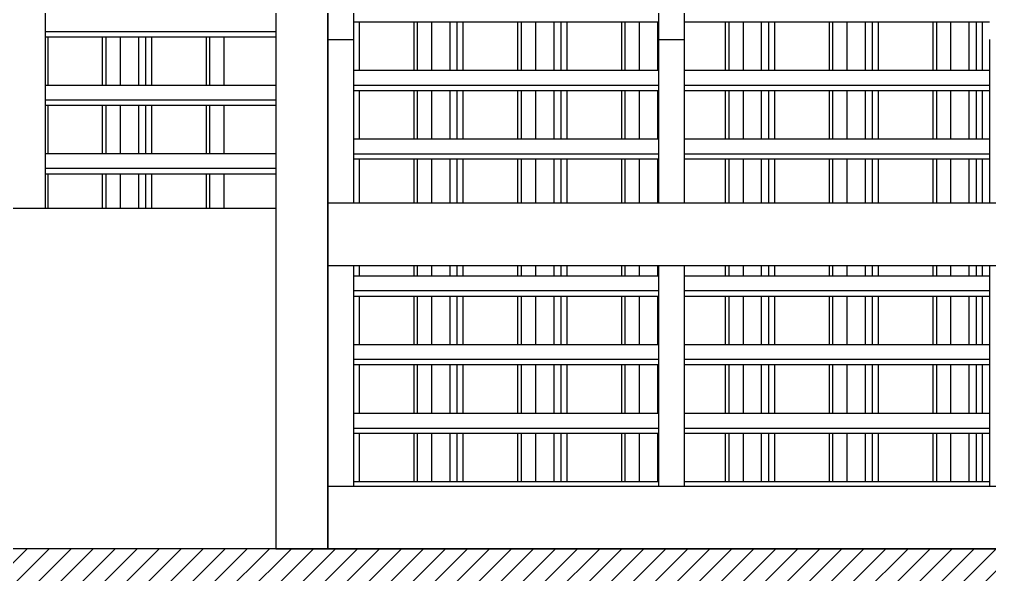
# Model space of a CAD drawing. Header units: metres. Extents: x 49 to 320, y -91 to 27.
# Drawn here: x 224.952 to 226.821, y 23.136 to 24.206 of the extents above; entities that cross this region are included whole.
import ezdxf

# ---------------------------------------------------------------- set-up
doc = ezdxf.new("R2010")
doc.units = ezdxf.units.M
doc.header["$LTSCALE"] = 0.2
for name, color, linetype in [('ARQ-___-___-VST', 9, 'Continuous'), ('ARQ-ALV', 6, 'Continuous'), ('ARQ-ALV-BXA', 1, 'Continuous'), ('ARQ-FOR', 2, 'Continuous'), ('ARQ-LAJ', 12, 'Continuous'), ('ARQ-LAJ-___-HTC', 13, 'Continuous')]:
    doc.layers.add(name, color=color, linetype=linetype)

msp = doc.modelspace()

# ---------------------------------------------------------------- hatches: boundary and pattern name
at = {"layer": 'ARQ-LAJ-___-HTC'}
h = msp.add_hatch(dxfattribs=at)
h.set_pattern_fill('_U', color=256, scale=0.03, angle=45, style=0, pattern_type=0)
h.set_pattern_definition([(45, (285.188165, 19.386), (-0.021213203, 0.021213203), [])])
h.paths.add_polyline_path([(218.9259, 23.086), (218.9259, 23.186), (202.7109, 23.186), (202.7109, 23.086)])
h.paths.add_polyline_path([(220.0759, 23.186), (220.0759, 23.086), (236.2909, 23.086), (236.2909, 23.186)])

# ---------------------------------------------------------------- linework, layer by layer
at = {"layer": 'ARQ-___-___-VST'}
for p, q in [((225.0019, 23.842), (225.0019, 24.2933)), ((225.5959, 24.2015), (226.1834, 24.2015)), ((225.6064, 24.2015), (225.6064, 24.1076)), ((225.7116, 24.2015), (225.7116, 24.1076)), ((225.7191, 24.1076), (225.7191, 24.2015)), ((225.7459, 24.2015), (225.7459, 24.1076)), ((225.7812, 24.2015), (225.7812, 24.1076)), ((225.7949, 24.2015), (225.7949, 24.1076)), ((225.8064, 24.2015), (225.8064, 24.1076)), ((225.9116, 24.2015), (225.9116, 24.1076)), ((225.9191, 24.1076), (225.9191, 24.2015)), ((225.9459, 24.2015), (225.9459, 24.1076)), ((225.9812, 24.2015), (225.9812, 24.1076)), ((225.9949, 24.2015), (225.9949, 24.1076)), ((226.0064, 24.2015), (226.0064, 24.1076)), ((226.1116, 24.2015), (226.1116, 24.1076)), ((226.1191, 24.1076), (226.1191, 24.2015)), ((226.1459, 24.2015), (226.1459, 24.1076)), ((226.1812, 24.2015), (226.1812, 24.1076)), ((226.2334, 24.2015), (226.8209, 24.2015)), ((226.3116, 24.2015), (226.3116, 24.1076)), ((226.3191, 24.1076), (226.3191, 24.2015)), ((226.3459, 24.2015), (226.3459, 24.1076)), ((226.3812, 24.2015), (226.3812, 24.1076)), ((226.3949, 24.2015), (226.3949, 24.1076)), ((226.4064, 24.2015), (226.4064, 24.1076)), ((226.5116, 24.2015), (226.5116, 24.1076)), ((226.5191, 24.1076), (226.5191, 24.2015)), ((226.5459, 24.2015), (226.5459, 24.1076)), ((226.5812, 24.2015), (226.5812, 24.1076)), ((226.5949, 24.2015), (226.5949, 24.1076)), ((226.6064, 24.2015), (226.6064, 24.1076)), ((226.7116, 24.2015), (226.7116, 24.1076)), ((226.7191, 24.1076), (226.7191, 24.2015)), ((226.7459, 24.2015), (226.7459, 24.1076)), ((226.7812, 24.2015), (226.7812, 24.1076)), ((226.7949, 24.2015), (226.7949, 24.1076)), ((226.8064, 24.2015), (226.8064, 24.1076)), ((225.0019, 24.1829), (225.4459, 24.1829)), ((225.0019, 24.173), (225.4459, 24.173)), ((225.0064, 24.173), (225.0064, 24.0791)), ((225.1116, 24.173), (225.1116, 24.0791)), ((225.1191, 24.0791), (225.1191, 24.173)), ((225.1459, 24.173), (225.1459, 24.0791)), ((225.1812, 24.173), (225.1812, 24.0791)), ((225.1949, 24.173), (225.1949, 24.0791)), ((225.2064, 24.173), (225.2064, 24.0791)), ((225.3116, 24.173), (225.3116, 24.0791)), ((225.3191, 24.0791), (225.3191, 24.173)), ((225.3459, 24.173), (225.3459, 24.0791)), ((225.5459, 24.1673), (225.5459, 23.852)), ((225.5959, 23.852), (225.5959, 24.1673)), ((226.1834, 24.1673), (226.1834, 23.852)), ((226.2334, 23.852), (226.2334, 24.1673)), ((226.8209, 24.1673), (226.8209, 23.852)), ((226.1834, 24.1076), (225.5959, 24.1076)), ((226.8209, 24.1076), (226.2334, 24.1076)), ((225.4459, 24.0791), (225.0019, 24.0791)), ((225.5959, 24.0793), (226.1834, 24.0793)), ((226.2334, 24.0793), (226.8209, 24.0793)), ((225.5959, 24.0694), (226.1834, 24.0694)), ((225.6064, 24.0694), (225.6064, 23.9755)), ((225.7116, 24.0694), (225.7116, 23.9755)), ((225.7191, 23.9755), (225.7191, 24.0694)), ((225.7459, 24.0694), (225.7459, 23.9755)), ((225.7812, 24.0694), (225.7812, 23.9755)), ((225.7949, 24.0694), (225.7949, 23.9755)), ((225.8064, 24.0694), (225.8064, 23.9755)), ((225.9116, 24.0694), (225.9116, 23.9755)), ((225.9191, 23.9755), (225.9191, 24.0694)), ((225.9459, 24.0694), (225.9459, 23.9755)), ((225.9812, 24.0694), (225.9812, 23.9755)), ((225.9949, 24.0694), (225.9949, 23.9755)), ((226.0064, 24.0694), (226.0064, 23.9755)), ((226.1116, 24.0694), (226.1116, 23.9755)), ((226.1191, 23.9755), (226.1191, 24.0694)), ((226.1459, 24.0694), (226.1459, 23.9755)), ((226.1812, 24.0694), (226.1812, 23.9755)), ((226.2334, 24.0694), (226.8209, 24.0694)), ((226.3116, 24.0694), (226.3116, 23.9755)), ((226.3191, 23.9755), (226.3191, 24.0694)), ((226.3459, 24.0694), (226.3459, 23.9755)), ((226.3812, 24.0694), (226.3812, 23.9755)), ((226.3949, 24.0694), (226.3949, 23.9755)), ((226.4064, 24.0694), (226.4064, 23.9755)), ((226.5116, 24.0694), (226.5116, 23.9755)), ((226.5191, 23.9755), (226.5191, 24.0694)), ((226.5459, 24.0694), (226.5459, 23.9755)), ((226.5812, 24.0694), (226.5812, 23.9755)), ((226.5949, 24.0694), (226.5949, 23.9755)), ((226.6064, 24.0694), (226.6064, 23.9755)), ((226.7116, 24.0694), (226.7116, 23.9755)), ((226.7191, 23.9755), (226.7191, 24.0694)), ((226.7459, 24.0694), (226.7459, 23.9755)), ((226.7812, 24.0694), (226.7812, 23.9755)), ((226.7949, 24.0694), (226.7949, 23.9755)), ((226.8064, 24.0694), (226.8064, 23.9755)), ((225.4459, 24.0507), (225.0019, 24.0507)), ((225.0019, 24.0408), (225.4459, 24.0408)), ((225.0064, 24.0408), (225.0064, 23.9469)), ((225.1116, 24.0408), (225.1116, 23.9469)), ((225.1191, 23.9469), (225.1191, 24.0408)), ((225.1459, 24.0408), (225.1459, 23.9469)), ((225.1812, 24.0408), (225.1812, 23.9469)), ((225.1949, 24.0408), (225.1949, 23.9469)), ((225.2064, 24.0408), (225.2064, 23.9469)), ((225.3116, 24.0408), (225.3116, 23.9469)), ((225.3191, 23.9469), (225.3191, 24.0408)), ((225.3459, 24.0408), (225.3459, 23.9469)), ((226.1834, 23.9755), (225.5959, 23.9755)), ((226.8209, 23.9755), (226.2334, 23.9755)), ((225.4459, 23.9469), (225.0019, 23.9469)), ((225.5959, 23.9472), (226.1834, 23.9472)), ((226.2334, 23.9472), (226.8209, 23.9472)), ((225.5959, 23.9373), (226.1834, 23.9373)), ((225.6064, 23.9373), (225.6064, 23.852)), ((225.7116, 23.9373), (225.7116, 23.852)), ((225.7191, 23.852), (225.7191, 23.9373)), ((225.7459, 23.9373), (225.7459, 23.852)), ((225.7812, 23.9373), (225.7812, 23.852)), ((225.7949, 23.9373), (225.7949, 23.852)), ((225.8064, 23.9373), (225.8064, 23.852)), ((225.9116, 23.9373), (225.9116, 23.852)), ((225.9191, 23.852), (225.9191, 23.9373)), ((225.9459, 23.9373), (225.9459, 23.852)), ((225.9812, 23.9373), (225.9812, 23.852)), ((225.9949, 23.9373), (225.9949, 23.852)), ((226.0064, 23.9373), (226.0064, 23.852)), ((226.1116, 23.9373), (226.1116, 23.852)), ((226.1191, 23.852), (226.1191, 23.9373)), ((226.1459, 23.9373), (226.1459, 23.852)), ((226.1812, 23.9373), (226.1812, 23.852)), ((226.2334, 23.9373), (226.8209, 23.9373)), ((226.3116, 23.9373), (226.3116, 23.852)), ((226.3191, 23.852), (226.3191, 23.9373)), ((226.3459, 23.9373), (226.3459, 23.852)), ((226.3812, 23.9373), (226.3812, 23.852)), ((226.3949, 23.9373), (226.3949, 23.852)), ((226.4064, 23.9373), (226.4064, 23.852)), ((226.5116, 23.9373), (226.5116, 23.852)), ((226.5191, 23.852), (226.5191, 23.9373)), ((226.5459, 23.9373), (226.5459, 23.852)), ((226.5812, 23.9373), (226.5812, 23.852)), ((226.5949, 23.9373), (226.5949, 23.852)), ((226.6064, 23.9373), (226.6064, 23.852)), ((226.7116, 23.9373), (226.7116, 23.852)), ((226.7191, 23.852), (226.7191, 23.9373)), ((226.7459, 23.9373), (226.7459, 23.852)), ((226.7812, 23.9373), (226.7812, 23.852)), ((226.7949, 23.9373), (226.7949, 23.852)), ((226.8064, 23.9373), (226.8064, 23.852)), ((225.4459, 23.9186), (225.0019, 23.9186)), ((225.0019, 23.9087), (225.4459, 23.9087)), ((225.0064, 23.9087), (225.0064, 23.842)), ((225.1116, 23.9087), (225.1116, 23.842)), ((225.1191, 23.842), (225.1191, 23.9087)), ((225.1459, 23.9087), (225.1459, 23.842)), ((225.1812, 23.9087), (225.1812, 23.842)), ((225.1949, 23.9087), (225.1949, 23.842)), ((225.2064, 23.9087), (225.2064, 23.842)), ((225.3116, 23.9087), (225.3116, 23.842)), ((225.3191, 23.842), (225.3191, 23.9087)), ((225.3459, 23.9087), (225.3459, 23.842)), ((225.5459, 23.852), (225.5459, 23.732)), ((228.1459, 23.852), (225.5459, 23.852)), ((225.5459, 23.732), (228.1459, 23.732)), ((225.5459, 23.732), (225.5459, 23.306)), ((225.5959, 23.306), (225.5959, 23.732)), ((225.6064, 23.732), (225.6064, 23.7112)), ((225.7116, 23.732), (225.7116, 23.7112)), ((225.7191, 23.7112), (225.7191, 23.732)), ((225.7459, 23.732), (225.7459, 23.7112)), ((225.7812, 23.732), (225.7812, 23.7112)), ((225.7949, 23.732), (225.7949, 23.7112)), ((225.8064, 23.732), (225.8064, 23.7112)), ((225.9116, 23.732), (225.9116, 23.7112)), ((225.9191, 23.7112), (225.9191, 23.732)), ((225.9459, 23.732), (225.9459, 23.7112)), ((225.9812, 23.732), (225.9812, 23.7112)), ((225.9949, 23.732), (225.9949, 23.7112)), ((226.0064, 23.732), (226.0064, 23.7112)), ((226.1116, 23.732), (226.1116, 23.7112)), ((226.1191, 23.7112), (226.1191, 23.732)), ((226.1459, 23.732), (226.1459, 23.7112)), ((226.1812, 23.732), (226.1812, 23.7112)), ((226.1834, 23.732), (226.1834, 23.306)), ((226.2334, 23.306), (226.2334, 23.732)), ((226.3116, 23.732), (226.3116, 23.7112)), ((226.3191, 23.7112), (226.3191, 23.732)), ((226.3459, 23.732), (226.3459, 23.7112)), ((226.3812, 23.732), (226.3812, 23.7112)), ((226.3949, 23.732), (226.3949, 23.7112)), ((226.4064, 23.732), (226.4064, 23.7112)), ((226.5116, 23.732), (226.5116, 23.7112)), ((226.5191, 23.7112), (226.5191, 23.732)), ((226.5459, 23.732), (226.5459, 23.7112)), ((226.5812, 23.732), (226.5812, 23.7112)), ((226.5949, 23.732), (226.5949, 23.7112)), ((226.6064, 23.732), (226.6064, 23.7112)), ((226.7116, 23.732), (226.7116, 23.7112)), ((226.7191, 23.7112), (226.7191, 23.732)), ((226.7459, 23.732), (226.7459, 23.7112)), ((226.7812, 23.732), (226.7812, 23.7112)), ((226.7949, 23.732), (226.7949, 23.7112)), ((226.8064, 23.732), (226.8064, 23.7112)), ((226.8209, 23.732), (226.8209, 23.306)), ((226.1834, 23.7112), (225.5959, 23.7112)), ((226.8209, 23.7112), (226.2334, 23.7112)), ((226.1834, 23.6829), (225.5959, 23.6829)), ((226.8209, 23.6829), (226.2334, 23.6829)), ((225.5959, 23.673), (226.1834, 23.673)), ((225.6064, 23.673), (225.6064, 23.5791)), ((225.7116, 23.673), (225.7116, 23.5791)), ((225.7191, 23.5791), (225.7191, 23.673)), ((225.7459, 23.673), (225.7459, 23.5791)), ((225.7812, 23.673), (225.7812, 23.5791)), ((225.7949, 23.673), (225.7949, 23.5791)), ((225.8064, 23.673), (225.8064, 23.5791)), ((225.9116, 23.673), (225.9116, 23.5791)), ((225.9191, 23.5791), (225.9191, 23.673)), ((225.9459, 23.673), (225.9459, 23.5791)), ((225.9812, 23.673), (225.9812, 23.5791)), ((225.9949, 23.673), (225.9949, 23.5791)), ((226.0064, 23.673), (226.0064, 23.5791)), ((226.1116, 23.673), (226.1116, 23.5791)), ((226.1191, 23.5791), (226.1191, 23.673)), ((226.1459, 23.673), (226.1459, 23.5791)), ((226.1812, 23.673), (226.1812, 23.5791)), ((226.2334, 23.673), (226.8209, 23.673)), ((226.3116, 23.673), (226.3116, 23.5791)), ((226.3191, 23.5791), (226.3191, 23.673)), ((226.3459, 23.673), (226.3459, 23.5791)), ((226.3812, 23.673), (226.3812, 23.5791)), ((226.3949, 23.673), (226.3949, 23.5791)), ((226.4064, 23.673), (226.4064, 23.5791)), ((226.5116, 23.673), (226.5116, 23.5791)), ((226.5191, 23.5791), (226.5191, 23.673)), ((226.5459, 23.673), (226.5459, 23.5791)), ((226.5812, 23.673), (226.5812, 23.5791)), ((226.5949, 23.673), (226.5949, 23.5791)), ((226.6064, 23.673), (226.6064, 23.5791)), ((226.7116, 23.673), (226.7116, 23.5791)), ((226.7191, 23.5791), (226.7191, 23.673)), ((226.7459, 23.673), (226.7459, 23.5791)), ((226.7812, 23.673), (226.7812, 23.5791)), ((226.7949, 23.673), (226.7949, 23.5791)), ((226.8064, 23.673), (226.8064, 23.5791)), ((226.1834, 23.5791), (225.5959, 23.5791)), ((226.8209, 23.5791), (226.2334, 23.5791)), ((226.1834, 23.5507), (225.5959, 23.5507)), ((226.8209, 23.5507), (226.2334, 23.5507)), ((225.5959, 23.5408), (226.1834, 23.5408)), ((225.6064, 23.5408), (225.6064, 23.4469)), ((225.7116, 23.5408), (225.7116, 23.4469)), ((225.7191, 23.4469), (225.7191, 23.5408)), ((225.7459, 23.5408), (225.7459, 23.4469)), ((225.7812, 23.5408), (225.7812, 23.4469)), ((225.7949, 23.5408), (225.7949, 23.4469)), ((225.8064, 23.5408), (225.8064, 23.4469)), ((225.9116, 23.5408), (225.9116, 23.4469)), ((225.9191, 23.4469), (225.9191, 23.5408)), ((225.9459, 23.5408), (225.9459, 23.4469)), ((225.9812, 23.5408), (225.9812, 23.4469)), ((225.9949, 23.5408), (225.9949, 23.4469)), ((226.0064, 23.5408), (226.0064, 23.4469)), ((226.1116, 23.5408), (226.1116, 23.4469)), ((226.1191, 23.4469), (226.1191, 23.5408)), ((226.1459, 23.5408), (226.1459, 23.4469)), ((226.1812, 23.5408), (226.1812, 23.4469)), ((226.2334, 23.5408), (226.8209, 23.5408)), ((226.3116, 23.5408), (226.3116, 23.4469)), ((226.3191, 23.4469), (226.3191, 23.5408)), ((226.3459, 23.5408), (226.3459, 23.4469)), ((226.3812, 23.5408), (226.3812, 23.4469)), ((226.3949, 23.5408), (226.3949, 23.4469)), ((226.4064, 23.5408), (226.4064, 23.4469)), ((226.5116, 23.5408), (226.5116, 23.4469)), ((226.5191, 23.4469), (226.5191, 23.5408)), ((226.5459, 23.5408), (226.5459, 23.4469)), ((226.5812, 23.5408), (226.5812, 23.4469)), ((226.5949, 23.5408), (226.5949, 23.4469)), ((226.6064, 23.5408), (226.6064, 23.4469)), ((226.7116, 23.5408), (226.7116, 23.4469)), ((226.7191, 23.4469), (226.7191, 23.5408)), ((226.7459, 23.5408), (226.7459, 23.4469)), ((226.7812, 23.5408), (226.7812, 23.4469)), ((226.7949, 23.5408), (226.7949, 23.4469)), ((226.8064, 23.5408), (226.8064, 23.4469)), ((226.1834, 23.4469), (225.5959, 23.4469)), ((226.8209, 23.4469), (226.2334, 23.4469)), ((225.5959, 23.4186), (226.1834, 23.4186)), ((226.2334, 23.4186), (226.8209, 23.4186)), ((225.5959, 23.4087), (226.1834, 23.4087)), ((225.6064, 23.4087), (225.6064, 23.3148)), ((225.7116, 23.4087), (225.7116, 23.3148)), ((225.7191, 23.3148), (225.7191, 23.4087)), ((225.7459, 23.4087), (225.7459, 23.3148)), ((225.7812, 23.4087), (225.7812, 23.3148)), ((225.7949, 23.4087), (225.7949, 23.3148)), ((225.8064, 23.4087), (225.8064, 23.3148)), ((225.9116, 23.4087), (225.9116, 23.3148)), ((225.9191, 23.3148), (225.9191, 23.4087)), ((225.9459, 23.4087), (225.9459, 23.3148)), ((225.9812, 23.4087), (225.9812, 23.3148)), ((225.9949, 23.4087), (225.9949, 23.3148)), ((226.0064, 23.4087), (226.0064, 23.3148)), ((226.1116, 23.4087), (226.1116, 23.3148)), ((226.1191, 23.3148), (226.1191, 23.4087)), ((226.1459, 23.4087), (226.1459, 23.3148)), ((226.1812, 23.4087), (226.1812, 23.3148)), ((226.2334, 23.4087), (226.8209, 23.4087)), ((226.3116, 23.4087), (226.3116, 23.3148)), ((226.3191, 23.3148), (226.3191, 23.4087)), ((226.3459, 23.4087), (226.3459, 23.3148)), ((226.3812, 23.4087), (226.3812, 23.3148)), ((226.3949, 23.4087), (226.3949, 23.3148)), ((226.4064, 23.4087), (226.4064, 23.3148)), ((226.5116, 23.4087), (226.5116, 23.3148)), ((226.5191, 23.3148), (226.5191, 23.4087)), ((226.5459, 23.4087), (226.5459, 23.3148)), ((226.5812, 23.4087), (226.5812, 23.3148)), ((226.5949, 23.4087), (226.5949, 23.3148)), ((226.6064, 23.4087), (226.6064, 23.3148)), ((226.7116, 23.4087), (226.7116, 23.3148)), ((226.7191, 23.3148), (226.7191, 23.4087)), ((226.7459, 23.4087), (226.7459, 23.3148)), ((226.7812, 23.4087), (226.7812, 23.3148)), ((226.7949, 23.4087), (226.7949, 23.3148)), ((226.8064, 23.4087), (226.8064, 23.3148)), ((226.1834, 23.3148), (225.5959, 23.3148)), ((226.8209, 23.3148), (226.2334, 23.3148)), ((225.5459, 23.306), (225.5459, 23.186)), ((228.1459, 23.306), (225.5459, 23.306)), ((225.5459, 23.186), (228.1459, 23.186)), ((225.5459, 23.186), (225.5459, 23.186)), ((225.5959, 23.186), (225.5959, 23.186)), ((225.5971, 23.186), (225.5971, 23.186)), ((225.6064, 23.186), (225.6064, 23.186)), ((225.7116, 23.186), (225.7116, 23.186)), ((225.716, 23.186), (225.716, 23.186)), ((225.7759, 23.186), (225.7759, 23.186)), ((225.7923, 23.186), (225.7924, 23.186)), ((225.7927, 23.186), (225.7927, 23.186)), ((225.7971, 23.186), (225.7971, 23.186)), ((225.8064, 23.186), (225.8064, 23.186)), ((225.9116, 23.186), (225.9116, 23.186)), ((225.916, 23.186), (225.916, 23.186)), ((225.9759, 23.186), (225.9759, 23.186)), ((225.9923, 23.186), (225.9924, 23.186)), ((225.9927, 23.186), (225.9927, 23.186)), ((225.9971, 23.186), (225.9971, 23.186)), ((226.0064, 23.186), (226.0064, 23.186)), ((226.1116, 23.186), (226.1116, 23.186)), ((226.116, 23.186), (226.116, 23.186)), ((226.1759, 23.186), (226.1759, 23.186)), ((226.1834, 23.186), (226.1834, 23.186)), ((226.2334, 23.186), (226.2334, 23.186)), ((226.3116, 23.186), (226.3116, 23.186)), ((226.316, 23.186), (226.316, 23.186)), ((226.3759, 23.186), (226.3759, 23.186)), ((226.3923, 23.186), (226.3924, 23.186)), ((226.3927, 23.186), (226.3927, 23.186)), ((226.3971, 23.186), (226.3971, 23.186)), ((226.4064, 23.186), (226.4064, 23.186)), ((226.5116, 23.186), (226.5116, 23.186)), ((226.516, 23.186), (226.516, 23.186)), ((226.5759, 23.186), (226.5759, 23.186)), ((226.5923, 23.186), (226.5924, 23.186)), ((226.5927, 23.186), (226.5927, 23.186)), ((226.5971, 23.186), (226.5971, 23.186)), ((226.6064, 23.186), (226.6064, 23.186)), ((226.7116, 23.186), (226.7116, 23.186)), ((226.716, 23.186), (226.716, 23.186)), ((226.7759, 23.186), (226.7759, 23.186)), ((226.7923, 23.186), (226.7924, 23.186)), ((226.7927, 23.186), (226.7927, 23.186)), ((226.7971, 23.186), (226.7971, 23.186)), ((226.8064, 23.186), (226.8064, 23.186)), ((226.8209, 23.186), (226.8209, 23.186))]:
    msp.add_line(p, q, dxfattribs=at)
at = {"layer": 'ARQ-ALV'}
for p, q in [((225.4459, 24.9122), (225.4459, 23.186)), ((225.5459, 23.186), (225.5459, 24.9122)), ((225.4459, 23.186), (225.5459, 23.186))]:
    msp.add_line(p, q, dxfattribs=at)
at = {"layer": 'ARQ-ALV-BXA'}
msp.add_line((225.4459, 23.842), (220.1759, 23.842), dxfattribs=at)
at = {"layer": 'ARQ-FOR'}
for p, q in [((225.5459, 24.2732), (225.5459, 24.1673)), ((225.5959, 24.1673), (225.5959, 24.2732)), ((226.1834, 24.2732), (226.1834, 24.1673)), ((226.2334, 24.1673), (226.2334, 24.2732)), ((225.5459, 24.1673), (225.5959, 24.1673)), ((226.1834, 24.1673), (226.2334, 24.1673))]:
    msp.add_line(p, q, dxfattribs=at)
at = {"layer": 'ARQ-LAJ'}
for p, q in [((225.3709, 23.186), (220.1759, 23.186)), ((225.4709, 23.186), (225.3709, 23.186)), ((228.1459, 23.186), (225.4709, 23.186))]:
    msp.add_line(p, q, dxfattribs=at)

doc.saveas('drawing.dxf')
